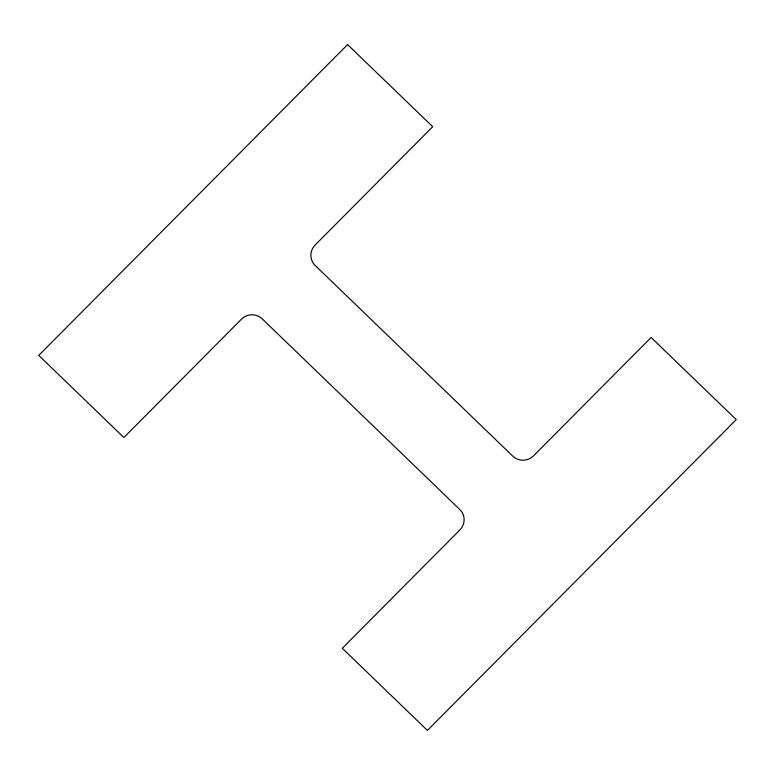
<?xml version="1.0" encoding="UTF-8"?>
<svg xmlns="http://www.w3.org/2000/svg" width="775" height="775" viewBox="0 0 775 775"><rect width="100%" height="100%" fill="white"/><g stroke="black" fill="none" stroke-linecap="round" stroke-linejoin="round"><path stroke-width="1.16" d="M347.578 44.582L38.75 355.396L123.874 437.526L241.432 319.213A14.735 14.415 -24.8 0 1 262.183 318.825L459.817 509.514A14.735 14.415 -24.8 0 1 459.856 529.974L342.298 648.288L427.422 730.418L736.25 419.604L651.126 337.474L533.568 455.787A14.735 14.415 -24.8 0 1 512.817 456.175L315.183 265.486A14.735 14.415 -24.8 0 1 315.144 245.026L432.702 126.713L347.578 44.582"/></g></svg>
